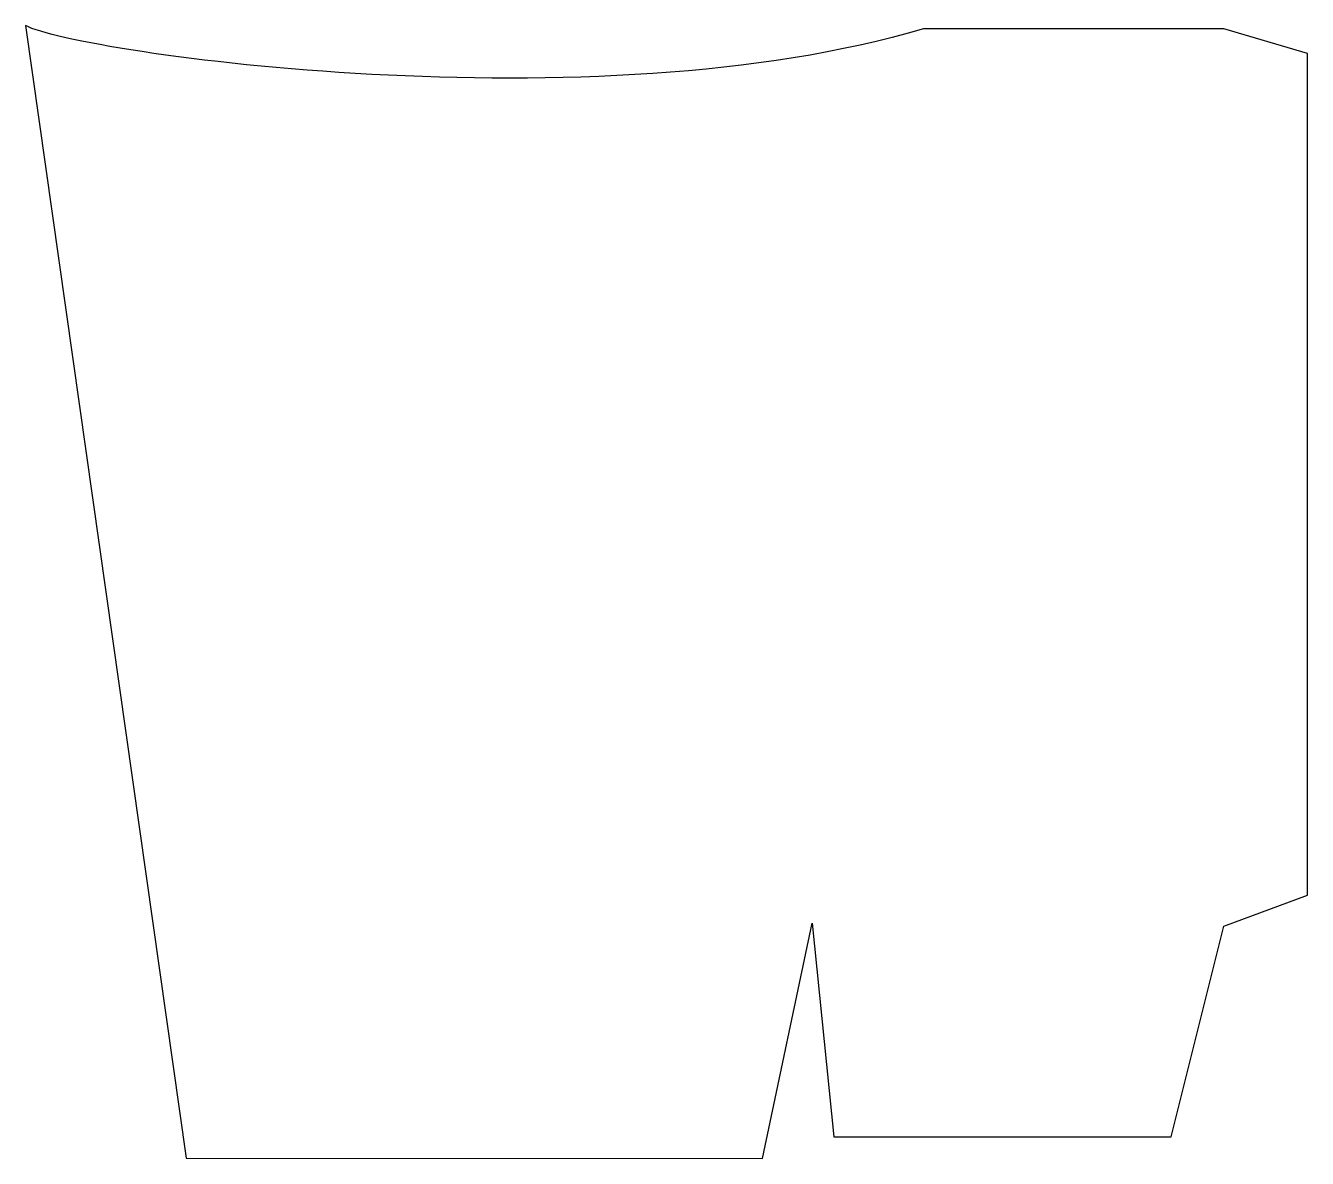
# Model space of a CAD drawing. Header units: centimetres. Extents: x -3.35 to 3.35, y -2.97 to 2.97.
import ezdxf

# ---------------------------------------------------------------- set-up
doc = ezdxf.new("R2010")
doc.units = ezdxf.units.CM
doc.header["$MEASUREMENT"] = 0
doc.layers.add('Camada 1', color=7, linetype='Continuous')

msp = doc.modelspace()

# ---------------------------------------------------------------- linework, layer by layer
at = {"layer": 'Camada 1'}
msp.add_open_spline([(-2.51346, -2.96357), (-2.51346, -2.96357), (-3.35428, 2.96537), (-3.35428, 2.96537), (-3.35428, 2.96537), (-3.0788, 2.81953), (-0.36578, 2.43581), (1.34496, 2.94918), (1.34496, 2.94918), (1.34496, 2.94918), (2.91677, 2.94918), (2.91677, 2.94918), (2.91677, 2.94918), (2.91677, 2.94918), (3.35429, 2.81956), (3.35429, 2.81956), (3.35429, 2.81956), (3.35429, 2.81956), (3.35429, -1.588), (3.35429, -1.588), (3.35429, -1.588), (3.35429, -1.588), (2.91677, -1.75006), (2.91677, -1.75006), (2.91677, -1.75006), (2.91677, -1.75006), (2.64131, -2.85194), (2.64131, -2.85194), (2.64131, -2.85194), (2.64131, -2.85194), (0.87503, -2.85194), (0.87503, -2.85194), (0.87503, -2.85194), (0.87503, -2.85194), (0.7616, -1.73386), (0.7616, -1.73386), (0.7616, -1.73386), (0.7616, -1.73386), (0.50233, -2.96536), (0.50233, -2.96536), (0.50233, -2.96536), (0.50233, -2.96536), (-2.51346, -2.96357), (-2.51346, -2.96357)], degree=3, knots=[0, 0, 0, 0, 0.0833333, 0.0833333, 0.0833333, 0.0833333, 0.1666667, 0.1666667, 0.1666667, 0.1666667, 0.25, 0.25, 0.25, 0.25, 0.3333333, 0.3333333, 0.3333333, 0.3333333, 0.4166667, 0.4166667, 0.4166667, 0.4166667, 0.5, 0.5, 0.5, 0.5, 0.5833333, 0.5833333, 0.5833333, 0.5833333, 0.6666667, 0.6666667, 0.6666667, 0.6666667, 0.75, 0.75, 0.75, 0.75, 0.8333333, 0.8333333, 0.8333333, 0.8333333, 1, 1, 1, 1], dxfattribs=at)

doc.saveas('drawing.dxf')
